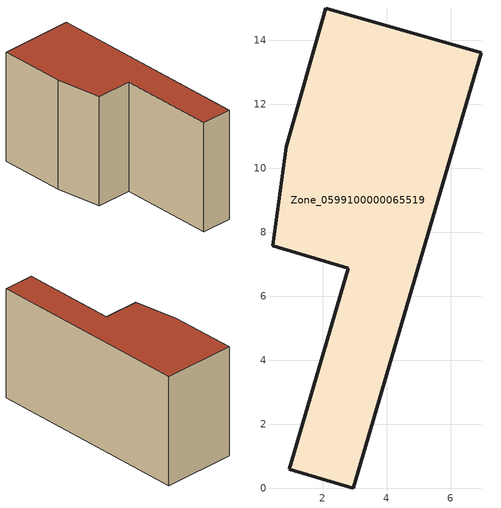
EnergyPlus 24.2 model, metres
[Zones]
Zone_0599100000065519
 floor ground (C_G): 0.44,7.57 0.85,10.67 2.1,15.01 6.95,13.61 2.96,0 0.95,0.59 2.79,6.88 z0
 wall outside (C_F): 6.95,13.61 2.1,15.01 0.85,10.67 0.44,7.57 2.79,6.88 0.95,0.59 2.96,0 6.95,13.61 z0:7.67
 roof outside (C_R): 0.85,10.67 0.44,7.57 2.79,6.88 0.95,0.59 2.96,0 6.95,13.61 2.1,15.01 z7.67
[BUILDING]
Pand.0599100000065519: North Axis=0; Terrain=City; Loads Convergence Tolerance Value=0.04; Temperature Convergence Tolerance Value=0.4; Solar Distribution=FullExterior; Maximum Number of Warmup Days=25; Minimum Number of Warmup Days=1
[Site:Location]
Rotterdam.The.Hague.AP_ZH_NLD Design_Conditions: Latitude=51.96; Longitude=4.45; Time Zone=1; Elevation=-4.5
[SITE:GROUNDTEMPERATURE:BUILDINGSURFACE]
18, 18, 18, 18, 18, 18, 18, 18, 18, 18, 18, 18
[MATERIAL] Thermal Absorptance=0.9; Solar Absorptance=0.7; Visible Absorptance=0.7
Name | Roughness | Thickness | Conductivity | Density | Specific Heat
G.TC.1946 | MediumSmooth | 0.15 | 1 | 540 | 1210
F.TC.1946 | Rough | 0.3 | 0.857143 | 1920 | 840
R.TC.1946 | MediumRough | 0.2 | 0.909091 | 1500 | 1000
[CONSTRUCTION]
C_G: G.TC.1946
C_F: F.TC.1946
C_R: R.TC.1946
[ZONE]
Zone_0599100000065519: Type=1; Multiplier=1; Ceiling Height=Autocalculate; Volume=Autocalculate; Floor Area=autocalculate; Part of Total Floor Area=Yes
[ZONEINFILTRATION:DESIGNFLOWRATE]
Infil_Zone_0599100000065519: Zone or ZoneList or Space or SpaceList=Zone_0599100000065519; Schedule=AlwaysOn; Design Flow Rate Calculation Method=Flow/Area; Flow Rate per Floor Area=0.003; Constant Term Coefficient=1; Temperature Term Coefficient=0; Velocity Term Coefficient=0; Velocity Squared Term Coefficient=0
[HVACTEMPLATE:ZONE:IDEALLOADSAIRSYSTEM]
Zone_0599100000065519: Maximum Heating Supply Air Temperature=50; Minimum Cooling Supply Air Temperature=13; Maximum Heating Supply Air Humidity Ratio=0.0156; Minimum Cooling Supply Air Humidity Ratio=0.0077; Heating Limit=NoLimit; Cooling Limit=NoLimit; Dehumidification Control Type=ConstantSensibleHeatRatio; Cooling Sensible Heat Ratio=0.7; Dehumidification Setpoint=60; Humidification Control Type=None; Humidification Setpoint=30; Outdoor Air Method=None; Outdoor Air Flow Rate per Person=0.00944; Outdoor Air Flow Rate per Zone Floor Area=0; Outdoor Air Flow Rate per Zone=0; Demand Controlled Ventilation Type=None; Outdoor Air Economizer Type=NoEconomizer; Heat Recovery Type=None; Sensible Heat Recovery Effectiveness=0.7; Latent Heat Recovery Effectiveness=0.65
[ZONECONTROL:THERMOSTAT]
ThermostatControl_Zone_0599100000065519: Zone or ZoneList=Zone_0599100000065519; Control Type Schedule=DualSetpointControlType; Control 1=Thermostat_Zone_0599100000065519; Temperature Difference Between Cutout And Setpoint=0
[THERMOSTATSETPOINT:DUALSETPOINT]
Thermostat_Zone_0599100000065519: Heating Setpoint Temperature Schedule=HeatingSetpoint_Zone_0599100000065519; Cooling Setpoint Temperature Schedule=CoolingSetpoint_Zone_0599100000065519
[SCHEDULE:COMPACT]
HeatingSetpoint_Zone_0599100000065519: Through: 12/31, For: AllDays, Until: 24:00, 21
CoolingSetpoint_Zone_0599100000065519: Through: 12/31, For: AllDays, Until: 24:00, 24
DualSetpointControlType: Through: 12/31, For: AllDays, Until: 24:00, 4
AlwaysOn: Through: 12/31, For: AllDays, Until: 24:00, 1
